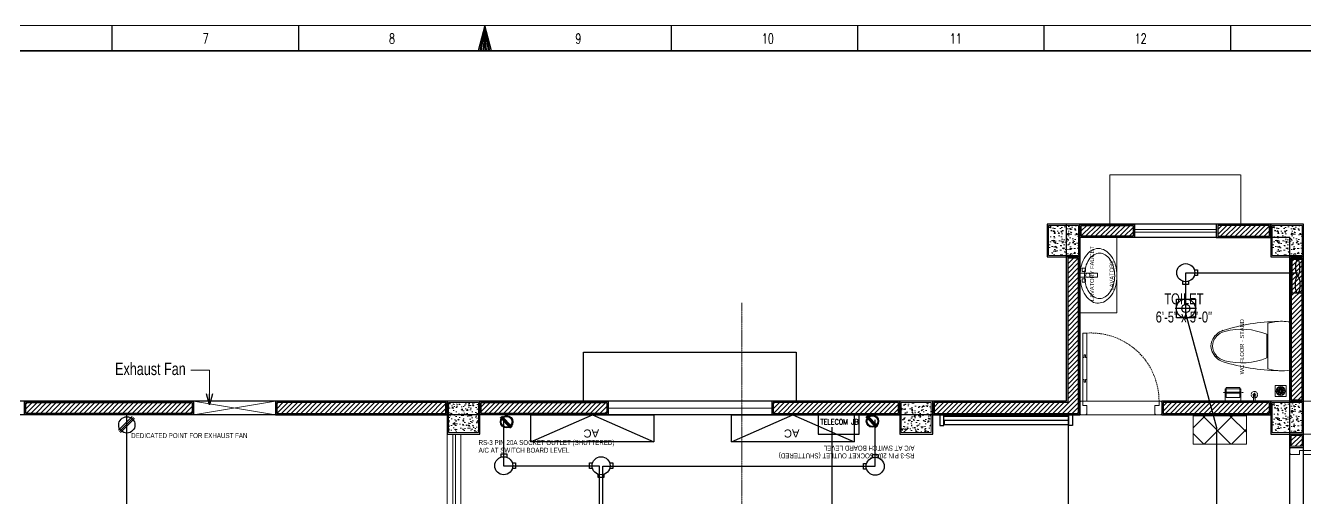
# Model space of a CAD drawing. Header units: inches. Extents: x 1083 to 6056, y 633 to 1543.
# Drawn here: x 1461.2 to 1930.4, y 1235.2 to 1408.6 of the extents above; entities that cross this region are included whole.
import ezdxf

# ---------------------------------------------------------------- set-up
doc = ezdxf.new("R2010")
doc.units = ezdxf.units.IN
doc.header["$MEASUREMENT"] = 0
for name, pattern in [('ACAD_ISO12W100', [21, 12, -3, 0, -3, 0, -3]), ('CENTER', [2, 1.25, -0.25, 0.25, -0.25]), ('DASH', [0.35, 0.25, -0.1]), ('DASHED', [0.75, 0.5, -0.25])]:
    doc.linetypes.add(name, pattern=pattern)
doc.layers.get('Defpoints').update_dxf_attribs({"lineweight": 0})
for name, color, linetype in [('Cables', 7, 'Continuous'), ('COLLUM', 1, 'Continuous'), ('Exhaust Fans', 7, 'Continuous'), ('HVAC', 44, 'Continuous'), ('Lights', 7, 'Continuous'), ('Sockets', 7, 'Continuous'), ('wall 05', 3, 'Continuous')]:
    doc.layers.add(name, color=color, linetype=linetype)
for name, color, linetype, lineweight in [('dim-8', 18, 'Continuous', 15), ('DOOR', 115, 'Continuous', 15), ('E-LAN', 6, 'Continuous', 30), ('E-WTL-Wall-Tube-Light', 7, 'Continuous', 30), ('Elevation Marker', 252, 'Continuous', 15), ('FLOORTILE', 40, 'Continuous', 9), ('Glass', 142, 'Continuous', 9), ('HACTH', 8, 'Continuous', 9), ('I-ANNO-LEGN', 7, 'Continuous', 15), ('I-WC----EXST', 7, 'Continuous', 15), ('I-WC----N', 7, 'Continuous', 15), ('Parapet', 6, 'Continuous', 15), ('Plaster Line', 5, 'Continuous', 15), ('Stair', 86, 'Continuous', 18), ('Sunshed', 5, 'Continuous', 15), ('Switchboard', 30, 'Continuous', 13), ('WINDOW', 140, 'Continuous', 9)]:
    doc.layers.add(name, color=color, linetype=linetype, lineweight=lineweight)
doc.styles.add('Arial', font='arial.ttf')
doc.styles.get("Standard").update_dxf_attribs({"font": 'arial.ttf'})
doc.styles.add('Swiss721', font='swisscl.ttf')
doc.styles.add('TAVE1', font='ROMANS.shx', dxfattribs={"width": 0.75})
doc.styles.add('TEG BORDER', font='txt_qlt.shx', dxfattribs={"width": 0.7, "bigfont": 'hztxt.shx'})
doc.dimstyles.new('Level Mark 4', dxfattribs={"dimscale": 0, "dimtxt": 4, "dimasz": 4, "dimexe": 1, "dimexo": 2, "dimgap": 1, "dimtad": 0, "dimdec": 1, "dimzin": 1, "dimdsep": 46, "dimlunit": 4, "dimtxsty": 'Swiss721', "dimblk": 'OPEN30', "dimcen": 0, "dimclrd": 256, "dimclre": 256, "dimclrt": 7, "dimadec": 0, "dimazin": 0, "dimtm": 1e-09, "dimtfac": 1, "dimtdec": 1, "dimtofl": 0, "dimtmove": 1, "dimatfit": 3, "dimldrblk": 'OPEN30', "dimfxl": 0, "dimtolj": 2, "dimtzin": 0, "dimlwd": 9, "dimlwe": 9, "dimarcsym": 0})
pattern_1 = [(45, (-138306.2722, -170547.4057), (-0.8838834765, 0.8838834765), [])]

# ---------------------------------------------------------------- blocks, each defined once
blk = doc.blocks.new('A$C0AFB10A6')
at = {"layer": 'Defpoints'}
for points in [[(0.25, 72), (0.25, 71.75), (0, 71.75), (0, 72)], [(5, 72), (5, 71.75), (4.75, 71.75), (4.75, 72)], [(0.25, 2), (0.25, 2.25), (0, 2.25), (0, 2)], [(5, 2), (5, 2.25), (4.75, 2.25), (4.75, 2)]]:
    blk.add_lwpolyline(points, close=True, dxfattribs=at)
at = {"layer": 'DOOR'}
for points in [[(5, 71), (3.5, 71), (3.5, 69.5), (0.25, 69.5), (0.25, 69.75), (0, 69.75), (0, 71.75), (0.25, 71.75), (0.25, 72), (4.75, 72), (4.75, 71.75), (5, 71.75), (5, 71)], [(10, 70.25), (10, 70), (11, 70), (11, 69.5), (5, 69.5), (5, 71), (11, 71), (11, 70.5), (10, 70.5), (10, 70.25), (10, 70.5), (11, 70.5), (11, 71), (32, 71), (32, 70.5), (33, 70.5), (33, 70), (32, 70), (32, 69.5), (11, 69.5), (40, 69.5), (40, 70), (35.99, 70.5), (35.99, 71), (32, 71)], [(5, 3), (3.5, 3), (3.5, 4.5), (0.25, 4.5), (0.25, 4.25), (0, 4.25), (0, 2.25), (0.25, 2.25), (0.25, 2), (4.75, 2), (4.75, 2.25), (5, 2.25), (5, 3)], [(10, 3.75), (10, 3.5), (11, 3.5), (11, 3), (5, 3), (5, 4.5), (11, 4.5), (11, 4), (10, 4), (10, 3.75), (10, 4), (11, 4), (11, 4.5), (32, 4.5), (32, 4), (33, 4), (33, 3.5), (32, 3.5), (32, 3), (11, 3), (40, 3), (40, 3.5), (35.99, 4), (35.99, 4.5), (32, 4.5)]]:
    blk.add_lwpolyline(points, dxfattribs=at)
at = {"layer": 'DOOR', "linetype": 'DASHED', "lineweight": 0}
for centre, start, end in [((5.83, 71.2), 268.6039, 357.1539), ((5.83, 2.8), 2.8461, 91.3961)]:
    blk.add_arc(centre, 34.21, start, end, dxfattribs=at)
at = {"layer": 'HACTH', "lineweight": 0, "ltscale": 10}
for p, q in [((5, 3), (5, 71)), ((0, 3.03), (0, 69.75))]:
    blk.add_line(p, q, dxfattribs=at)
blk = doc.blocks.new('HANDWASH-02-PLAN')
at = {"layer": 'I-WC----N', "color": 2}
for points in [[(5, 0, 0.068513), (104, 14, 0.080648), (182, 50, 0.107051), (242, 112, 0.160603), (255, 169, 0.138041), (238, 230, 0.107051), (182, 289, 0.080648), (104, 325, 0.068513), (5, 339, 0.068513), (-94, 325, 0.080648), (-172, 289, 0.107051), (-228, 230, 0.138041), (-245, 169, 0.138041), (-228, 108, 0.107051), (-172, 50, 0.080648), (-94, 14, 0.068513)], [(5, 42, 0.067522), (88, 53, 0.079863), (152, 82, 0.107115), (202, 134, 0.162551), (213, 180, 0.139778), (199, 230, 0.107115), (152, 278, 0.079863), (88, 307, 0.067522), (5, 319, 0.067522), (-78, 307, 0.079863), (-142, 278, 0.107115), (-188, 230, 0.139778), (-203, 180, 0.139778), (-188, 130, 0.107115), (-142, 82, 0.079863), (-78, 53, 0.067522)]]:
    blk.add_lwpolyline(points, format="xyb", close=True, dxfattribs=at)
blk.add_circle((0, 72), 20, dxfattribs=at)
blk = doc.blocks.new('A$C01EB0BB3')
at = {"layer": 'I-WC----N', "color": 250, "ltscale": 0.5}
for points in [[(9.08, 6.42), (9.08, 0), (10.51, 0), (10.51, 6.42)], [(8.43, 2.06), (8.43, 0.85), (7.23, 0.85), (7.23, 2.06)], [(11.15, 2.06), (11.15, 0.85), (12.36, 0.85), (12.36, 2.06)]]:
    blk.add_lwpolyline(points, close=True, dxfattribs=at)
at = {"layer": 'I-WC----N', "color": 2, "xscale": 0.03999999999359716, "yscale": 0.03999999999359716, "zscale": 0.03999999999359716}
blk.add_blockref('HANDWASH-02-PLAN', (9.79, 0), dxfattribs=at)
blk = doc.blocks.new('$plan$00000388')
for p, q in [((-202, -210), (-202, 210)), ((0, -221), (0, 221)), ((-212, 108), (-212, -108))]:
    blk.add_line(p, q)
blk.add_lwpolyline([(-202, -210), (-152, -221), (-102, -226), (-50, -226), (0, -221)])
for centre, radius, start, end in [((-562, -12), 164, 107.2477, 159.5476), ((-556, -23), 163, 104.7786, 136.8543), ((-71, -1597), 1823, 91.2224, 107.2477), ((-443, -448), 602, 67.3737, 104.7786), ((-76, -236), 463, 97.7399, 105.822), ((-76, -236), 463, 80.5377, 97.7399), ((-595, 0), 129, 159.5476, 200.4524), ((-580, 0), 129, 136.8543, 223.1457), ((-562, 12), 164, 200.4524, 252.7523), ((-556, 23), 163, 223.1457, 255.2214), ((-443, 448), 602, 255.2214, 292.6263), ((-71, 1597), 1823, 252.7523, 268.7776)]:
    blk.add_arc(centre, radius, start, end)
blk = doc.blocks.new('typical king$0$5767 PAPER HOLDER')
at = {"color": 0, "linetype": 'CENTER', "lineweight": -2, "ltscale": 0.5}
blk.add_line((80, 98), (80, -92), dxfattribs=at)
at = {"color": 0, "linetype": 'DASHED', "lineweight": -2, "ltscale": 10, "flags": 128}
for points in [[(5, 52), (0, 52), (0, -52), (5, -52)], [(97, 72), (5, 72), (5, -72), (100, -72)]]:
    blk.add_lwpolyline(points, dxfattribs=at)
at = {"color": 0, "linetype": 'DASHED', "lineweight": -2, "ltscale": 10}
blk.add_lwpolyline([(100, -62), (35, -62), (35, 62), (97, 62)], dxfattribs=at)
blk.add_lwpolyline([(75, -72), (85, -72), (85, 72), (75, 72)], close=True, dxfattribs=at)
at = {"color": 0, "linetype": 'ByBlock', "lineweight": -2, "flags": 128}
blk.add_lwpolyline([(100, -72), (115, -72), (115, 72), (100, 72)], dxfattribs=at)
at = {"color": 0, "linetype": 'ByBlock', "lineweight": -2}
blk.add_lwpolyline([(100, 62), (125, 62), (125, -62), (100, -62)], dxfattribs=at)
blk = doc.blocks.new('floor drain 01')
at = {"color": 0}
blk.add_lwpolyline([(-10, -10), (90, -10), (90, 90), (-10, 90)], close=True, dxfattribs=at)
for points in [[(2, 47, 0.191053), (7, 42, 0.194336), (16, 42, -0.272606), (25, 41, 1.040732), (27, 44, 0.091346), (26, 45, 0.160783), (17, 46, -0.323658), (9, 51, 0.91079)], [(6, 23, 0.191053), (12, 23, 0.194336), (19, 28, -0.272606), (27, 32, 1.040732), (27, 36, 0.091346), (26, 36, 0.160783), (18, 32, -0.323658), (9, 31, 0.91079)], [(14, 68, 0.191053), (15, 61, 0.194336), (22, 56, -0.272606), (29, 50, 1.040732), (32, 51, 0.091346), (32, 53, 0.160783), (25, 59, -0.323658), (22, 67, 0.91079)], [(22, 6, 0.191053), (28, 10, 0.194336), (31, 18, -0.272606), (34, 26, 1.040732), (32, 29, 0.091346), (31, 28, 0.160783), (27, 20, -0.323658), (20, 14, 0.91079)], [(35, 78, 0.191053), (32, 72, 0.194336), (35, 63, -0.272606), (37, 55, 1.040732), (40, 53, 0.091346), (41, 55, 0.160783), (39, 64, -0.323658), (41, 72, 0.91079)], [(45, 2, 0.191053), (48, 8, 0.194336), (45, 17, -0.272606), (43, 25, 1.040732), (40, 27, 0.091346), (39, 25, 0.160783), (41, 16, -0.323658), (39, 8, 0.91079)], [(58, 74, 0.191053), (52, 70, 0.194336), (49, 62, -0.272606), (46, 54, 1.040732), (48, 51, 0.091346), (49, 52, 0.160783), (53, 60, -0.323658), (60, 66, 0.91079)], [(66, 12, 0.191053), (65, 19, 0.194336), (58, 24, -0.272606), (51, 30, 1.040732), (48, 29, 0.091346), (48, 27, 0.160783), (55, 21, -0.323658), (58, 13, 0.91079)], [(74, 57, 0.191053), (68, 57, 0.194336), (61, 52, -0.272606), (53, 48, 1.040732), (53, 44, 0.091346), (54, 44, 0.160783), (62, 48, -0.323658), (71, 49, 0.91079)], [(78, 33, 0.191053), (73, 38, 0.194336), (64, 38, -0.272606), (55, 39, 1.040732), (53, 36, 0.091346), (54, 35, 0.160783), (63, 34, -0.323658), (71, 29, 0.91079)]]:
    blk.add_lwpolyline(points, format="xyb", close=True, dxfattribs=at)
for centre, radius in [((40, 40), 41.7), ((32, 45), 1.83), ((33, 34), 1.83), ((42, 49), 1.83), ((43, 31), 1.83), ((50, 41), 1.83)]:
    blk.add_circle(centre, radius, dxfattribs=at)
blk = doc.blocks.new('h')
at = {"layer": 'I-WC----N', "color": 252, "linetype": 'CENTER', "ltscale": 0.2}
for p, q in [((544297, -25837), (544297, -25801)), ((544281, -25820), (544314, -25820))]:
    blk.add_line(p, q, dxfattribs=at)
at = {"layer": 'I-WC----N'}
blk.add_lwpolyline([(544273, -25760), (544321, -25760), (544321, -25765), (544273, -25765)], close=True, dxfattribs=at)
blk.add_lwpolyline([(544289, -25814), (544289, -25765), (544305, -25765), (544305, -25814)], dxfattribs=at)
at = {"layer": 'I-WC----N', "linetype": 'DASH', "ltscale": 5}
blk.add_circle((544297, -25820), 30, dxfattribs=at)
at = {"layer": 'I-WC----N'}
for radius in [10, 5]:
    blk.add_circle((544297, -25820), radius, dxfattribs=at)
blk = doc.blocks.new('_Open30')
at = {"color": 0, "linetype": 'ByBlock', "lineweight": -2}
for p, q in [((-1, 0.27), (0, 0)), ((0, 0), (-1, -0.27)), ((0, 0), (-1, 0))]:
    blk.add_line(p, q, dxfattribs=at)
blk = doc.blocks.new('252 BORDER A2')
for p, q in [((222.75, 420), (222.75, 415)), ((259.88, 420), (259.88, 415)), ((297, 420), (297, 415)), ((334.12, 420), (334.12, 415)), ((371.25, 420), (371.25, 415)), ((408.37, 420), (408.37, 415)), ((445.5, 420), (445.5, 415))]:
    blk.add_line(p, q)
at = {"linetype": 'Continuous'}
blk.add_line((489, 415), (5, 415), dxfattribs=at)
at = {"color": 5, "lineweight": 15}
blk.add_lwpolyline([(0, 420), (594, 420), (594, 0), (0, 0)], close=True, dxfattribs=at)
blk.add_lwpolyline([(297, 420), (295.66, 415), (298.34, 415), (297, 420), (296, 415), (296.33, 415), (297, 420), (296.67, 415), (297.33, 415), (297, 420), (297.67, 415), (298, 415), (297, 420)])
blk.add_lwpolyline([(5, 415), (589, 415), (589, 5), (5, 5)], close=True)
at = {"char_height": 2, "width": 2, "attachment_point": 1, "style": 'TEG BORDER'}
for s, insert in [('7', (240.8, 418.41)), ('8', (277.92, 418.41)), ('9', (315.05, 418.41)), ('\\pi2.2204e-016;10', (352.17, 418.41)), ('\\pi0.3;11', (389.3, 418.41)), ('\\pi2.2204e-016;12', (426.42, 418.41))]:
    blk.add_mtext(s, dxfattribs=dict(at, insert=insert))
blk = doc.blocks.new('A$C63C712C3')
at = {"ltscale": 2}
for p, q in [((40, 42), (34, 42)), ((40, 16), (34, 16)), ((1231, 42), (1237, 42)), ((1231, 16), (1237, 16))]:
    blk.add_line(p, q, dxfattribs=at)
for points in [[(35, 103), (0, 103), (0, 0), (35, 0)], [(35, 103), (1235, 103), (1235, 90), (35, 90)], [(40, 48), (1231, 48), (1231, 10), (40, 10)], [(1235, 103), (1271, 103), (1271, 0), (1235, 0)]]:
    blk.add_lwpolyline(points, close=True, dxfattribs=at)

msp = doc.modelspace()

# ---------------------------------------------------------------- hatches: boundary and pattern name
at = {"layer": 'HACTH', "lineweight": 0}
h = msp.add_hatch(dxfattribs=at)
h.set_pattern_fill('ANSI31', color=256, scale=10, style=0)
h.set_pattern_definition(pattern_1)
h.paths.add_polyline_path([(1929.28, 1258.31), (1925.28, 1258.31), (1925.28, 1254.31), (1929.28, 1254.31)])
h.paths.add_polyline_path([(1929.28, 1323.31), (1925.28, 1323.31), (1925.28, 1271.31), (1929.28, 1271.31)])
h.paths.add_polyline_path([(1898.28, 1331.31), (1917.28, 1331.31), (1917.28, 1335.31), (1898.28, 1335.31)])
h.paths.add_polyline_path([(1848.28, 1335.31), (1848.28, 1331.31), (1867.28, 1331.31), (1867.28, 1335.31)])
h.paths.add_polyline_path([(1847.28, 1323.31), (1843.28, 1323.31), (1843.28, 1270.31), (1794.28, 1270.31), (1794.28, 1266.31), (1847.28, 1266.31)])
h = msp.add_hatch(dxfattribs=at)
h.set_pattern_fill('AR-CONC', color=256, scale=0.5, style=0)
h.set_pattern_definition([(50, (-133749.433, -171547.5186), (3.586300913, -0.313760675), [0.375, -4.125]), (355, (-133749.433, -171547.5186), (-0.69375667, 3.76096067), [0.3, -3.3]), (100.4514, (-133749.1342, -171547.5447), (2.89254691, 3.44719771), [0.31870095, -3.50571056]), (46.1842, (-133749.433, -171546.5186), (5.33620524, -0.82759507), [0.5625, -6.1875]), (96.6356, (-133748.9884, -171546.5876), (4.67331353, 4.87058935), [0.47805144, -5.258565]), (351.1842, (-133749.433, -171546.5186), (4.67330973, 4.870593), [0.45, -4.95]), (21, (-133748.933, -171546.7686), (2.98453526, -2.013094453), [0.375, -4.125]), (326, (-133748.933, -171546.7686), (1.21657666, 3.625750225), [0.3, -3.3]), (71.4514, (-133748.6843, -171546.9364), (4.201113143, 1.612652484), [0.31870095, -3.50571056]), (37.5, (-133749.433, -171547.5186), (0.0607992766, 1.664469269), [0, -3.26, 0, -3.35, 0, -3.3125]), (7.5, (-133749.433, -171547.5186), (1.315347687, 1.97205856), [0, -1.91, 0, -3.185, 0, -1.2625]), (327.5, (-133750.548, -171547.5186), (2.669112181, -0.112774359), [0, -1.25, 0, -3.9, 0, -5.175]), (317.5, (-133751.048, -171547.5186), (2.915930847, 0.500524912), [0, -1.625, 0, -2.59, 0, -3.675])])
h.paths.add_polyline_path([(1836.28, 1324.31), (1847.28, 1324.31), (1847.28, 1335.31), (1836.28, 1335.31)])
h = msp.add_hatch(dxfattribs=at)
h.set_pattern_fill('AR-CONC', color=256, scale=0.5, style=0)
h.set_pattern_definition([(50, (-133667.433, -171547.5186), (3.586300913, -0.313760675), [0.375, -4.125]), (355, (-133667.433, -171547.5186), (-0.69375667, 3.76096067), [0.3, -3.3]), (100.4514, (-133667.1342, -171547.5447), (2.89254691, 3.44719771), [0.31870095, -3.50571056]), (46.1842, (-133667.433, -171546.5186), (5.33620524, -0.82759507), [0.5625, -6.1875]), (96.6356, (-133666.9884, -171546.5876), (4.67331353, 4.87058935), [0.47805144, -5.258565]), (351.1842, (-133667.433, -171546.5186), (4.67330973, 4.870593), [0.45, -4.95]), (21, (-133666.933, -171546.7686), (2.98453526, -2.013094453), [0.375, -4.125]), (326, (-133666.933, -171546.7686), (1.21657666, 3.625750225), [0.3, -3.3]), (71.4514, (-133666.6843, -171546.9364), (4.201113143, 1.612652484), [0.31870095, -3.50571056]), (37.5, (-133667.433, -171547.5186), (0.0607992766, 1.664469269), [0, -3.26, 0, -3.35, 0, -3.3125]), (7.5, (-133667.433, -171547.5186), (1.315347687, 1.97205856), [0, -1.91, 0, -3.185, 0, -1.2625]), (327.5, (-133668.548, -171547.5186), (2.669112181, -0.112774359), [0, -1.25, 0, -3.9, 0, -5.175]), (317.5, (-133669.048, -171547.5186), (2.915930847, 0.500524912), [0, -1.625, 0, -2.59, 0, -3.675])])
h.paths.add_polyline_path([(1918.28, 1324.31), (1929.28, 1324.31), (1929.28, 1335.31), (1918.28, 1335.31)])
h = msp.add_hatch(dxfattribs=at)
h.set_pattern_fill('ANSI31', color=256, scale=10, style=0)
h.set_pattern_definition(pattern_1)
h.paths.add_polyline_path([(1615.28, 1270.31), (1553.28, 1270.31), (1553.28, 1266.31), (1615.28, 1266.31)])
h.paths.add_polyline_path([(1461.28, 1266.31), (1522.28, 1266.31), (1522.28, 1270.31), (1461.28, 1270.31)])
h = msp.add_hatch(dxfattribs=at)
h.set_pattern_fill('AR-CONC', color=256, scale=0.5, style=0)
h.set_pattern_definition([(50, (-139186.518, -170551.4057), (3.586300913, -0.313760675), [0.375, -4.125]), (355, (-139186.518, -170551.4057), (-0.69375667, 3.76096067), [0.3, -3.3]), (100.4514, (-139186.219, -170551.432), (2.89254691, 3.44719771), [0.31870095, -3.50571056]), (46.1842, (-139186.518, -170550.4057), (5.33620524, -0.82759507), [0.5625, -6.1875]), (96.6356, (-139186.073, -170550.4747), (4.67331353, 4.87058935), [0.47805144, -5.258565]), (351.1842, (-139186.518, -170550.406), (4.67330973, 4.870593), [0.45, -4.95]), (21, (-139186.018, -170550.6557), (2.98453526, -2.013094453), [0.375, -4.125]), (326, (-139186.018, -170550.6557), (1.21657666, 3.625750225), [0.3, -3.3]), (71.4514, (-139185.7692, -170550.8235), (4.201113143, 1.612652484), [0.31870095, -3.50571056]), (37.5, (-139186.5179, -170551.4057), (0.0607992766, 1.664469269), [0, -3.26, 0, -3.35, 0, -3.3125]), (7.5, (-139186.5179, -170551.4057), (1.315347687, 1.97205856), [0, -1.91, 0, -3.185, 0, -1.2625]), (327.5, (-139187.6329, -170551.4057), (2.669112181, -0.112774359), [0, -1.25, 0, -3.9, 0, -5.175]), (317.5, (-139188.133, -170551.4057), (2.915930847, 0.500524912), [0, -1.625, 0, -2.59, 0, -3.675])])
h.paths.add_polyline_path([(1621.78, 1265.81), (1621.78, 1270.31), (1616.28, 1270.31), (1616.28, 1265.81)])
h.paths.add_polyline_path([(1627.28, 1265.81), (1627.28, 1270.31), (1621.78, 1270.31), (1621.78, 1265.81)])
h.paths.add_polyline_path([(1621.78, 1259.31), (1627.28, 1259.31), (1627.28, 1265.81), (1621.78, 1265.81)])
h.paths.add_polyline_path([(1616.28, 1259.31), (1621.78, 1259.31), (1621.78, 1265.81), (1616.28, 1265.81)])
h = msp.add_hatch(dxfattribs=at)
h.set_pattern_fill('ANSI31', color=256, scale=10, style=0)
h.set_pattern_definition(pattern_1)
h.paths.add_polyline_path([(1781.28, 1270.31), (1735.28, 1270.31), (1735.28, 1266.31), (1781.28, 1266.31)])
h.paths.add_polyline_path([(1628.28, 1266.31), (1674.28, 1266.31), (1674.28, 1270.31), (1628.28, 1270.31)])
h = msp.add_hatch(dxfattribs=at)
h.set_pattern_fill('AR-CONC', color=256, scale=0.5, style=0)
h.set_pattern_definition([(50, (-133638.433, -171612.5186), (3.586300913, -0.313760675), [0.375, -4.125]), (355, (-133638.433, -171612.5186), (-0.69375667, 3.76096067), [0.3, -3.3]), (100.4514, (-133638.1342, -171612.5447), (2.89254691, 3.44719771), [0.31870095, -3.50571056]), (46.1842, (-133638.433, -171611.5186), (5.33620524, -0.82759507), [0.5625, -6.1875]), (96.6356, (-133637.9884, -171611.5876), (4.67331353, 4.87058935), [0.47805144, -5.258565]), (351.1842, (-133638.433, -171611.5186), (4.67330973, 4.870593), [0.45, -4.95]), (21, (-133637.933, -171611.7686), (2.98453526, -2.013094453), [0.375, -4.125]), (326, (-133637.933, -171611.7686), (1.21657666, 3.625750225), [0.3, -3.3]), (71.4514, (-133637.6843, -171611.9364), (4.201113143, 1.612652484), [0.31870095, -3.50571056]), (37.5, (-133638.433, -171612.5186), (0.0607992766, 1.664469269), [0, -3.26, 0, -3.35, 0, -3.3125]), (7.5, (-133638.433, -171612.5186), (1.315347687, 1.97205856), [0, -1.91, 0, -3.185, 0, -1.2625]), (327.5, (-133639.548, -171612.5186), (2.669112181, -0.112774359), [0, -1.25, 0, -3.9, 0, -5.175]), (317.5, (-133640.048, -171612.5186), (2.915930847, 0.500524912), [0, -1.625, 0, -2.59, 0, -3.675])])
h.paths.add_polyline_path([(1782.28, 1270.31), (1782.28, 1259.31), (1793.28, 1259.31), (1793.28, 1270.31)])
h = msp.add_hatch(dxfattribs=at)
h.set_pattern_fill('ANSI31', color=256, scale=10, style=0)
h.set_pattern_definition([(45, (-139513.5179, -170551.4057), (-0.8838834765, 0.8838834765), [])])
h.paths.add_polyline_path([(1917.28, 1270.31), (1878.28, 1270.31), (1878.28, 1266.31), (1917.28, 1266.31)])
h = msp.add_hatch(dxfattribs=at)
h.set_pattern_fill('AR-CONC', color=256, scale=0.5, style=0)
h.set_pattern_definition([(50, (-133667.433, -171612.5186), (3.586300913, -0.313760675), [0.375, -4.125]), (355, (-133667.433, -171612.5186), (-0.69375667, 3.76096067), [0.3, -3.3]), (100.4514, (-133667.1342, -171612.5447), (2.89254691, 3.44719771), [0.31870095, -3.50571056]), (46.1842, (-133667.433, -171611.5186), (5.33620524, -0.82759507), [0.5625, -6.1875]), (96.6356, (-133666.9884, -171611.5876), (4.67331353, 4.87058935), [0.47805144, -5.258565]), (351.1842, (-133667.433, -171611.5186), (4.67330973, 4.870593), [0.45, -4.95]), (21, (-133666.933, -171611.7686), (2.98453526, -2.013094453), [0.375, -4.125]), (326, (-133666.933, -171611.7686), (1.21657666, 3.625750225), [0.3, -3.3]), (71.4514, (-133666.6843, -171611.9364), (4.201113143, 1.612652484), [0.31870095, -3.50571056]), (37.5, (-133667.433, -171612.5186), (0.0607992766, 1.664469269), [0, -3.26, 0, -3.35, 0, -3.3125]), (7.5, (-133667.433, -171612.5186), (1.315347687, 1.97205856), [0, -1.91, 0, -3.185, 0, -1.2625]), (327.5, (-133668.548, -171612.5186), (2.669112181, -0.112774359), [0, -1.25, 0, -3.9, 0, -5.175]), (317.5, (-133669.048, -171612.5186), (2.915930847, 0.500524912), [0, -1.625, 0, -2.59, 0, -3.675])])
h.paths.add_polyline_path([(1918.28, 1259.31), (1929.28, 1259.31), (1929.28, 1270.31), (1918.28, 1270.31)])
at = {"layer": 'Switchboard'}
h = msp.add_hatch(dxfattribs=at)
h.set_pattern_fill('ANSI37', color=256, scale=56.511086, angle=180)
h.set_pattern_definition([(225, (2332.792, 1994.2986), (4.99492, -4.99492), []), (315, (2332.792, 1994.2986), (4.99492, 4.99492), [])])
h.paths.add_polyline_path([(1889.33, 1265.49), (1889.33, 1255.14), (1908.8, 1255.14), (1908.8, 1265.49)])

# ---------------------------------------------------------------- linework, layer by layer
for p, q in [((1889.73, 1319), (1890.9, 1319)), ((1890.9, 1319), (1890.9, 1316.93)), ((1885.55, 1313.65), (1885.55, 1314.82)), ((1887.62, 1314.82), (1887.62, 1313.65)), ((1890.9, 1316.93), (1889.73, 1316.93)), ((1887.62, 1313.65), (1885.55, 1313.65)), ((1635.56, 1250.34), (1635.56, 1251.51)), ((1635.56, 1251.51), (1637.63, 1251.51)), ((1637.63, 1251.51), (1637.63, 1250.27)), ((1771.76, 1250.17), (1771.76, 1251.34)), ((1771.76, 1251.34), (1773.82, 1251.34)), ((1773.82, 1251.34), (1773.83, 1250.11)), ((1639.64, 1248.19), (1640.81, 1248.19)), ((1640.81, 1246.13), (1639.64, 1246.13)), ((1640.81, 1248.19), (1640.81, 1246.13)), ((1667.91, 1246.13), (1667.91, 1248.19)), ((1667.91, 1248.19), (1669.08, 1248.19)), ((1669.08, 1246.13), (1667.91, 1246.13)), ((1671.18, 1242.85), (1671.18, 1244.02)), ((1673.25, 1244.02), (1673.25, 1242.85)), ((1675.36, 1248.19), (1676.53, 1248.19)), ((1676.53, 1246.13), (1675.36, 1246.13)), ((1676.53, 1248.19), (1676.53, 1246.13)), ((1768.38, 1245.96), (1768.38, 1248.03)), ((1768.38, 1248.03), (1769.55, 1248.03)), ((1769.55, 1245.96), (1768.38, 1245.96)), ((1673.25, 1242.85), (1671.18, 1242.85))]:
    msp.add_line(p, q)
at = {"color": 190}
for p, q in [((1500.31, 1265.29), (1495.21, 1260.19)), ((1500.68, 1264.87), (1495.58, 1259.77)), ((1501.05, 1264.46), (1495.94, 1259.36)), ((1498.3, 1214.45), (1498.3, 1265.85))]:
    msp.add_line(p, q, dxfattribs=at)
at = {"color": 6, "lineweight": 30}
msp.add_line((1756.96, 1143), (1756.96, 1261.35), dxfattribs=at)
for points in [[(1886.46, 1306.32), (1886.46, 1306.65), (1886.76, 1306.65), (1886.76, 1306.32)], [(1886.46, 1303.35), (1886.46, 1303.01), (1886.76, 1303.01), (1886.76, 1303.35)]]:
    msp.add_lwpolyline(points)
msp.add_lwpolyline([(1766.78, 1265.81), (1751.79, 1265.81), (1751.79, 1258.81), (1766.78, 1258.81)], close=True)
for centre, radius in [((1886.58, 1317.97), 3.31), ((1886.61, 1304.83), 1.49), ((1636.5, 1247.16), 3.31), ((1672.21, 1247.16), 3.31), ((1772.69, 1247), 3.31)]:
    msp.add_circle(centre, radius)
at = {"color": 190}
msp.add_circle((1498.3, 1262.15), 2.99, dxfattribs=at)
at = {"layer": 'Cables', "color": 3}
for p, q in [((1886.61, 1317.97), (1927.71, 1317.97)), ((1886.61, 1303.01), (1886.61, 1317.97)), ((1886.61, 1300.89), (1886.61, 1308.77)), ((1897.92, 1261.12), (1886.61, 1303.01)), ((1843.59, 1218.37), (1843.59, 1264.88))]:
    msp.add_line(p, q, dxfattribs=at)
at = {"layer": 'Cables', "color": 4}
for p, q in [((1636.5, 1247), (1636.5, 1264.26)), ((1772.69, 1247), (1772.69, 1264.05)), ((1671.67, 1247), (1636.5, 1247)), ((1671.67, 948.01), (1671.67, 1247)), ((1672.86, 948.01), (1672.86, 1247)), ((1672.86, 1247), (1772.69, 1247))]:
    msp.add_line(p, q, dxfattribs=at)
at = {"layer": 'Cables', "color": 1}
msp.add_line((1897.92, 1217.49), (1897.92, 1261.12), dxfattribs=at)
at = {"layer": 'COLLUM', "linetype": 'Continuous', "ltscale": 10}
for points in [[(1835.78, 1323.81), (1847.78, 1323.81), (1847.78, 1335.81), (1835.78, 1335.81)], [(1917.78, 1323.81), (1929.78, 1323.81), (1929.78, 1335.81), (1917.78, 1335.81)], [(1615.78, 1258.81), (1627.78, 1258.81), (1627.78, 1270.81), (1615.78, 1270.81)], [(1781.78, 1258.81), (1793.78, 1258.81), (1793.78, 1270.81), (1781.78, 1270.81)], [(1917.78, 1258.81), (1929.78, 1258.81), (1929.78, 1270.81), (1917.78, 1270.81)]]:
    msp.add_lwpolyline(points, close=True, dxfattribs=at)
at = {"layer": 'Defpoints'}
for points in [[(1847.78, 1270.81), (1848.03, 1270.81), (1848.03, 1270.56), (1847.78, 1270.56)], [(1877.53, 1270.81), (1877.78, 1270.81), (1877.78, 1270.56), (1877.53, 1270.56)], [(1877.53, 1270.81), (1877.78, 1270.81), (1877.78, 1270.56), (1877.53, 1270.56)], [(1847.78, 1266.06), (1848.03, 1266.06), (1848.03, 1265.81), (1847.78, 1265.81)], [(1877.53, 1266.06), (1877.78, 1266.06), (1877.78, 1265.81), (1877.53, 1265.81)]]:
    msp.add_lwpolyline(points, close=True, dxfattribs=at)
at = {"layer": 'DOOR'}
for points in [[(1849.53, 1277.81), (1849.78, 1277.81), (1849.78, 1278.81), (1850.28, 1278.81), (1850.28, 1270.81), (1848.78, 1270.81), (1848.78, 1278.81), (1849.28, 1278.81), (1849.28, 1277.81), (1849.53, 1277.81), (1849.28, 1277.81), (1849.28, 1278.81), (1848.78, 1278.81), (1848.78, 1286.81), (1849.28, 1286.81), (1849.28, 1287.81), (1849.78, 1287.81), (1849.78, 1286.81), (1850.28, 1286.81), (1850.28, 1278.81), (1850.28, 1295.81), (1848.78, 1295.81), (1848.78, 1286.81)], [(1848.78, 1270.81), (1848.78, 1269.31), (1850.28, 1269.31), (1850.28, 1266.06), (1850.03, 1266.06), (1850.03, 1265.81), (1848.03, 1265.81), (1848.03, 1266.06), (1847.78, 1266.06), (1847.78, 1270.56), (1848.03, 1270.56), (1848.03, 1270.81), (1848.78, 1270.81)], [(1876.78, 1270.81), (1876.78, 1269.31), (1875.28, 1269.31), (1875.28, 1266.06), (1875.53, 1266.06), (1875.53, 1265.81), (1877.53, 1265.81), (1877.53, 1266.06), (1877.78, 1266.06), (1877.78, 1270.56), (1877.53, 1270.56), (1877.53, 1270.81), (1876.78, 1270.81)]]:
    msp.add_lwpolyline(points, dxfattribs=at)
at = {"layer": 'DOOR', "linetype": 'DASHED'}
msp.add_arc((1851.81, 1270.89), 24.97, 359.8192, 93.5175, dxfattribs=at)
at = {"layer": 'Elevation Marker', "linetype": 'ACAD_ISO12W100', "ltscale": 0.02}
msp.add_line((1723.83, 834.85), (1723.83, 1306.94), dxfattribs=at)
at = {"layer": 'Exhaust Fans'}
msp.add_lwpolyline([(1925.62, 1322.98), (1929.62, 1322.98), (1929.62, 1310.42), (1925.62, 1310.42)], close=True, dxfattribs=at)
at = {"layer": 'Exhaust Fans', "extrusion": (0, 0, -1)}
msp.add_ellipse((1927.62, 1319.84), major_axis=(0, -3.14), ratio=0.260631, dxfattribs=at)
at = {"layer": 'Exhaust Fans'}
msp.add_ellipse((1927.62, 1313.56), major_axis=(0, 3.14), ratio=0.260631, dxfattribs=at)
at = {"layer": 'Glass'}
for points in [[(1867.78, 1333.81), (1897.78, 1333.81)], [(1867.78, 1332.81), (1897.78, 1332.81)], [(1617.78, 1219.81), (1617.78, 1258.81)], [(1618.78, 1219.81), (1618.78, 1258.81)]]:
    msp.add_lwpolyline(points, dxfattribs=at)
at = {"layer": 'Glass', "ltscale": 10}
msp.add_lwpolyline([(1674.78, 1270.81), (1734.78, 1270.81), (1734.78, 1268.31), (1674.78, 1268.31)], close=True, dxfattribs=at)
at = {"layer": 'HACTH', "ltscale": 10}
for p, q in [((1849.28, 1270.81), (1876.78, 1270.81)), ((1850.03, 1265.81), (1875.53, 1265.81))]:
    msp.add_line(p, q, dxfattribs=at)
at = {"layer": 'HVAC'}
for p, q in [((1646.48, 1255.88), (1668.99, 1265.81)), ((1668.99, 1265.81), (1691.5, 1255.88)), ((1719.96, 1255.88), (1742.47, 1265.81)), ((1742.47, 1265.81), (1764.98, 1255.88))]:
    msp.add_line(p, q, dxfattribs=at)
for points in [[(1691.5, 1255.88), (1646.48, 1255.88), (1646.48, 1265.81), (1691.5, 1265.81)], [(1764.98, 1255.88), (1719.96, 1255.88), (1719.96, 1265.81), (1764.98, 1265.81)]]:
    msp.add_lwpolyline(points, close=True, dxfattribs=at)
at = {"layer": 'I-WC----EXST'}
msp.add_lwpolyline([(1847.78, 1303.23), (1861.33, 1303.23), (1861.33, 1330.81)], dxfattribs=at)
at = {"layer": 'Lights', "color": 40}
msp.add_line((1890.55, 1304.83), (1882.67, 1304.83), dxfattribs=at)
at = {"layer": 'Lights'}
msp.add_lwpolyline([(1883.14, 1308.31), (1890.09, 1308.31), (1890.09, 1301.35), (1883.14, 1301.35)], close=True, dxfattribs=at)
msp.add_circle((1886.61, 1304.83), 3.48, dxfattribs=at)
at = {"layer": 'Parapet', "color": 252, "lineweight": -3}
for points in [[(1121.78, 942.81), (1929.78, 942.81), (1929.78, 1335.81), (1842.78, 1335.81), (1842.78, 1270.81), (1121.78, 1270.81)], [(1126.78, 947.81), (1924.78, 947.81), (1924.78, 1330.81), (1847.78, 1330.81), (1847.78, 1265.81), (1126.78, 1265.81)]]:
    msp.add_lwpolyline(points, close=True, dxfattribs=at)
at = {"layer": 'Plaster Line'}
for points in [[(1836.28, 1324.31), (1847.28, 1324.31), (1847.28, 1335.31), (1836.28, 1335.31)], [(1918.28, 1324.31), (1929.28, 1324.31), (1929.28, 1335.31), (1918.28, 1335.31)], [(1616.28, 1259.31), (1627.28, 1259.31), (1627.28, 1270.31), (1616.28, 1270.31)], [(1782.28, 1259.31), (1793.28, 1259.31), (1793.28, 1270.31), (1782.28, 1270.31)], [(1918.28, 1259.31), (1929.28, 1259.31), (1929.28, 1270.31), (1918.28, 1270.31)], [(1929.28, 1258.31), (1925.28, 1258.31), (1925.28, 1254.31), (1929.28, 1254.31)]]:
    msp.add_lwpolyline(points, close=True, dxfattribs=at)
at = {"layer": 'Plaster Line', "color": 252, "lineweight": -3}
for points in [[(1867.28, 1331.31), (1848.28, 1331.31), (1848.28, 1335.31), (1867.28, 1335.31), (1867.28, 1331.31)], [(1898.28, 1331.31), (1917.28, 1331.31), (1917.28, 1335.31), (1898.28, 1335.31), (1898.28, 1331.31)], [(1847.28, 1323.31), (1843.28, 1323.31), (1843.28, 1270.31), (1794.28, 1270.31), (1794.28, 1266.31), (1847.28, 1266.31)], [(1929.28, 1323.31), (1925.28, 1323.31), (1925.28, 1271.31), (1929.28, 1271.31)], [(1461.28, 1270.31), (1522.28, 1270.31), (1522.28, 1266.31), (1461.28, 1266.31)], [(1615.28, 1270.31), (1553.28, 1270.31), (1553.28, 1266.31), (1615.28, 1266.31)], [(1628.28, 1270.31), (1674.28, 1270.31), (1674.28, 1266.31), (1628.28, 1266.31)], [(1781.28, 1270.31), (1735.28, 1270.31), (1735.28, 1266.31), (1781.28, 1266.31)], [(1917.28, 1270.31), (1878.28, 1270.31), (1878.28, 1266.31), (1917.28, 1266.31)]]:
    msp.add_lwpolyline(points, close=True, dxfattribs=at)
at = {"layer": 'Sockets', "color": 3}
for p, q in [((1639, 1260.94), (1635.13, 1264.82)), ((1639.32, 1261.22), (1635.44, 1265.1)), ((1639.63, 1261.5), (1635.75, 1265.38)), ((1773.11, 1261.18), (1769.23, 1265.06)), ((1773.42, 1261.46), (1769.54, 1265.34)), ((1773.73, 1261.74), (1769.86, 1265.62))]:
    msp.add_line(p, q, dxfattribs=at)
for centre, radius in [((1637.56, 1263.3), 2.27), ((1637.56, 1263.3), 1.98), ((1771.67, 1263.54), 2.27), ((1771.67, 1263.54), 1.98)]:
    msp.add_circle(centre, radius, dxfattribs=at)
at = {"layer": 'Stair', "linetype": 'Continuous', "ltscale": 10}
for points in [[(1929.79, 1173.81), (1953.79, 1173.81), (1953.79, 1270.81), (1929.78, 1270.81)], [(1929.79, 1173.81), (1965.79, 1173.81), (1965.79, 1270.81), (1929.78, 1270.81)], [(1929.79, 1173.81), (1929.79, 1173.81), (1941.79, 1173.81), (1941.79, 1258.81), (1941.79, 1258.81), (1929.78, 1258.81)]]:
    msp.add_lwpolyline(points, dxfattribs=at)
at = {"layer": 'Sunshed', "linetype": 'DASH'}
for points in [[(1867.78, 1335.81), (1858.78, 1335.81), (1858.78, 1353.81), (1906.78, 1353.81), (1906.78, 1353.81), (1906.78, 1335.81), (1897.78, 1335.81)], [(1929.78, 1168.81), (1977.78, 1168.81), (1977.78, 1270.81), (1929.78, 1270.81)]]:
    msp.add_lwpolyline(points, dxfattribs=at)
at = {"layer": 'Sunshed', "color": 252, "linetype": 'DASH', "lineweight": -3}
msp.add_lwpolyline([(1674.78, 1270.81), (1665.78, 1270.81), (1665.78, 1288.81), (1743.78, 1288.81), (1743.78, 1288.81), (1743.78, 1270.81), (1735.28, 1270.81)], dxfattribs=at)
at = {"layer": 'Switchboard'}
msp.add_lwpolyline([(1908.8, 1255.14), (1889.33, 1255.14), (1889.33, 1265.49), (1908.8, 1265.49)], close=True, dxfattribs=at)
at = {"layer": 'wall 05', "color": 252, "lineweight": -3}
for points in [[(1867.78, 1330.81), (1847.78, 1330.81), (1847.78, 1335.81), (1867.78, 1335.81), (1867.78, 1330.81)], [(1897.78, 1330.81), (1917.78, 1330.81), (1917.78, 1335.81), (1897.78, 1335.81), (1897.78, 1330.81)]]:
    msp.add_lwpolyline(points, dxfattribs=at)
for points in [[(1847.78, 1323.81), (1842.78, 1323.81), (1842.78, 1270.81), (1793.78, 1270.81), (1793.78, 1265.81), (1847.78, 1265.81), (1847.78, 1323.81)], [(1929.78, 1323.81), (1924.78, 1323.81), (1924.78, 1270.81), (1929.78, 1270.81), (1929.78, 1323.81)], [(1460.78, 1270.81), (1522.78, 1270.81), (1522.78, 1265.81), (1460.78, 1265.81)], [(1615.78, 1270.81), (1552.78, 1270.81), (1552.78, 1265.81), (1615.78, 1265.81)], [(1627.78, 1270.81), (1674.78, 1270.81), (1674.78, 1265.81), (1627.78, 1265.81)], [(1781.78, 1270.81), (1734.78, 1270.81), (1734.78, 1265.81), (1781.78, 1265.81)], [(1917.78, 1270.81), (1877.78, 1270.81), (1877.78, 1265.81), (1917.78, 1265.81)]]:
    msp.add_lwpolyline(points, close=True, dxfattribs=at)
at = {"layer": 'wall 05'}
msp.add_lwpolyline([(1929.78, 1258.81), (1924.78, 1258.81), (1924.78, 1253.81), (1929.78, 1253.81)], close=True, dxfattribs=at)
at = {"layer": 'WINDOW'}
for p, q in [((1522.78, 1270.81), (1552.78, 1265.81)), ((1522.78, 1265.81), (1552.78, 1270.81))]:
    msp.add_line(p, q, dxfattribs=at)
at = {"layer": 'WINDOW', "linetype": 'Continuous', "ltscale": 10}
for points in [[(1867.78, 1335.81), (1897.78, 1335.81)], [(1867.78, 1330.81), (1897.78, 1330.81)], [(1615.78, 1219.81), (1615.78, 1258.81)], [(1620.78, 1219.81), (1620.78, 1258.81)]]:
    msp.add_lwpolyline(points, dxfattribs=at)
at = {"layer": 'WINDOW'}
msp.add_lwpolyline([(1522.78, 1270.81), (1552.78, 1270.81), (1552.78, 1265.81), (1522.78, 1265.81)], close=True, dxfattribs=at)
msp.add_lwpolyline([(1734.78, 1270.81), (1734.78, 1265.81), (1674.78, 1265.81), (1674.78, 1270.81)], dxfattribs=at)

# ---------------------------------------------------------------- block references
at = {"xscale": 1.8411, "yscale": 1.8411, "zscale": 1.8411}
msp.add_blockref('252 BORDER A2', (1082.74, 635.31), dxfattribs=at)
at = {"layer": 'E-WTL-Wall-Tube-Light', "lineweight": 0, "xscale": -0.03825770519629215, "yscale": 0.03825770520678021, "zscale": 0.03825770521002791}
msp.add_blockref('A$C63C712C3', (1845.09, 1261.89), dxfattribs=at)
at = {"layer": 'HACTH', "lineweight": 0, "ltscale": 10}
msp.add_blockref('A$C0AFB10A6', (1924.78, 1181.81), dxfattribs=at)
at = {"layer": 'I-WC----EXST', "rotation": 270}
msp.add_blockref('A$C01EB0BB3', (1847.78, 1326.81), dxfattribs=at)
at = {"layer": 'I-WC----EXST', "xscale": 0.0400000000372529, "yscale": 0.0400000000372529, "zscale": 0.04}
msp.add_blockref('$plan$00000388', (1924.78, 1291.06), dxfattribs=at)
at = {"layer": 'I-WC----N', "yscale": 0.03999999997904524, "zscale": 0.04}
for name, p, xscale, rotation in [('floor drain 01', (1923, 1272.96), 0.03999999997904524, 90), ('h', (-19860.15, 240.42), -0.03999999997904524, 180)]:
    msp.add_blockref(name, p, dxfattribs=dict(at, xscale=xscale, rotation=rotation))
at = {"layer": 'I-WC----N', "extrusion": (0, 0, -1), "xscale": 0.03999999997904524, "yscale": 0.03999999997904524, "zscale": 0.04, "rotation": 90}
msp.add_blockref('typical king$0$5767 PAPER HOLDER', (-1903.88, 1270.81), dxfattribs=at)

# ---------------------------------------------------------------- texts
at = {"color": 190, "style": 'Swiss721'}
msp.add_text('DEDICATED POINT FOR EXHAUST FAN', height=1.8137, dxfattribs=at).set_placement((1499.9, 1257.32))
at = {"layer": 'dim-8', "linetype": 'Continuous', "ltscale": 10, "attachment_point": 5, "style": 'Swiss721'}
for s, insert, char_height in [('\\A1;TOILET\\P6\'-5" x 5\'-0"', (1885.88, 1305.02), 4), ('\\A1;Exhaust Fan', (1506.94, 1282.65), 4.5)]:
    msp.add_mtext(s, dxfattribs=dict(at, insert=insert, char_height=char_height))
at = {"layer": 'E-LAN', "color": 0, "lineweight": 0, "style": 'TAVE1', "width": 0.75}
msp.add_text('TELECOM JB', height=1.951, dxfattribs=at).set_placement((1752.63, 1262.27))
at = {"layer": 'HVAC'}
for p in [(1671.45, 1260.47), (1744.93, 1260.47)]:
    msp.add_text('AC', height=2.935, rotation=180, dxfattribs=at).set_placement(p)
at = {"layer": 'I-ANNO-LEGN', "char_height": 1.5, "rotation": 90, "style": 'Arial'}
for s, insert, width, attachment_point in [('LAVATORY FAUCET', (1852.96, 1307.58), 28.7354, 7), ('LAVATORY', (1860.19, 1311.43), 28.7354, 7), ('WC FLOOR - STAND', (1907.95, 1290.79), 20, 8)]:
    msp.add_mtext(s, dxfattribs=dict(at, insert=insert, width=width, attachment_point=attachment_point))
at = {"layer": 'Sockets', "color": 3, "style": 'Swiss721'}
for s, p in [('A/C AT SWITCH BOARD LEVEL', (1627.29, 1251.95)), ('RS-3 PIN 20A SOCKET OUTLET (SHUTTERED)', (1627.29, 1254.78))]:
    msp.add_text(s, height=1.8137, dxfattribs=at).set_placement(p)
for s, p in [('A/C AT SWITCH BOARD LEVEL', (1787.14, 1254.53)), ('RS-3 PIN 20A SOCKET OUTLET (SHUTTERED)', (1787.14, 1251.7))]:
    msp.add_text(s, height=1.8137, rotation=180, dxfattribs=at).set_placement(p)

# ---------------------------------------------------------------- leaders
at = {"layer": 'FLOORTILE', "linetype": 'Continuous', "ltscale": 10}
msp.add_leader([(1528.61, 1269.51), (1528.61, 1282.2), (1521.74, 1282.2)], dimstyle='Level Mark 4', override={"dimscale": 1}, dxfattribs=at)

doc.saveas('drawing.dxf')
